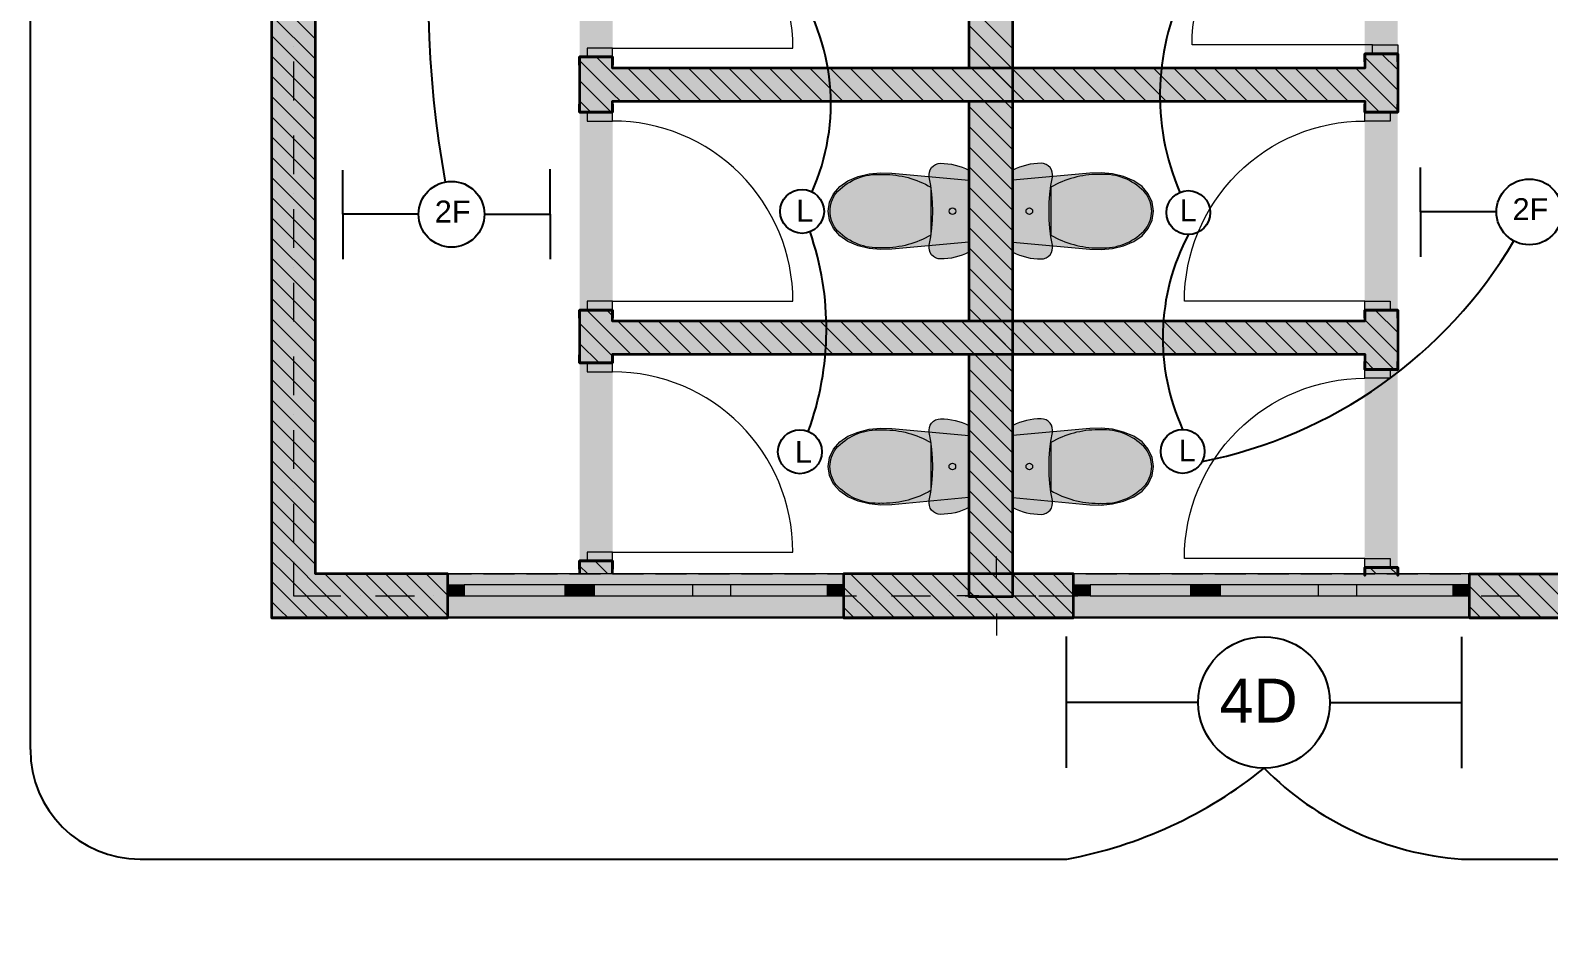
# Model space of a CAD drawing. Header units: inches. Extents: x 206002 to 410047, y 60394 to 83306.
# Drawn here: x 206002 to 212924, y 63865 to 68044 of the extents above; entities that cross this region are included whole.
import ezdxf

# ---------------------------------------------------------------- set-up
doc = ezdxf.new("R2010")
doc.units = ezdxf.units.IN
doc.header["$MEASUREMENT"] = 0
for name, color, linetype in [('LIGHTING', 1, 'Continuous'), ('PDF_Structural - Bearing', 7, 'Continuous'), ('PDF_Structural - Combined', 7, 'Continuous')]:
    doc.layers.add(name, color=color, linetype=linetype)
doc.styles.get("Standard").update_dxf_attribs({"font": 'arial.ttf'})

msp = doc.modelspace()

# ---------------------------------------------------------------- hatches: boundary and pattern name
at = {"layer": 'PDF_Structural - Combined', "true_color": 0xffffff, "transparency": 33554559}
for points in [[(210280.5, 67031.8), (210280.5, 67406.3), (210265.4, 67413.4), (210249.9, 67419.8), (210234.1, 67425), (210217.9, 67429.4), (210201.6, 67432.8), (210185.1, 67435.2), (210168.4, 67436.7), (210151.7, 67437.2), (210140.1, 67435.9), (210129.1, 67432.1), (210119.2, 67426), (210110.9, 67417.9), (210104.6, 67408), (210100.6, 67397.1), (210099.1, 67385.6), (210100.1, 67374), (210106.9, 67335.6), (210111.8, 67296.9), (210114.7, 67258), (210115.7, 67219.1), (210114.7, 67180.1), (210111.8, 67141.2), (210106.9, 67102.6), (210100.1, 67064.2), (210099.1, 67052.6), (210100.6, 67041.1), (210104.6, 67030.1), (210110.9, 67020.4), (210119.2, 67012.2), (210129.1, 67006.1), (210140.1, 67002.4), (210151.7, 67001.1), (210168.4, 67001.6), (210185.1, 67003), (210201.6, 67005.5), (210217.9, 67008.9), (210234.1, 67013.2), (210249.9, 67018.5), (210265.4, 67024.7)], [(210481, 67031.8), (210496.2, 67024.7), (210511.7, 67018.5), (210527.5, 67013.2), (210543.6, 67008.9), (210560, 67005.5), (210576.5, 67003), (210593.2, 67001.6), (210609.9, 67001.1), (210621.4, 67002.4), (210632.4, 67006.1), (210642.3, 67012.2), (210650.6, 67020.4), (210657, 67030.1), (210661, 67041.1), (210662.5, 67052.6), (210661.5, 67064.2), (210654.7, 67102.6), (210649.8, 67141.2), (210646.9, 67180.1), (210645.9, 67219.1), (210646.9, 67258), (210649.8, 67296.9), (210654.7, 67335.6), (210661.5, 67374), (210662.5, 67385.6), (210661, 67397.1), (210657, 67408), (210650.6, 67417.9), (210642.3, 67426), (210632.4, 67432.1), (210621.4, 67435.9), (210609.9, 67437.2), (210593.2, 67436.7), (210576.5, 67435.2), (210560, 67432.8), (210543.6, 67429.4), (210527.5, 67425), (210511.7, 67419.8), (210496.2, 67413.4), (210481, 67406.3)], [(209825.9, 67049.3), (209877.4, 67043.8), (209929.2, 67045.3), (210280.5, 67077.8), (210280.5, 67360.5), (209929.2, 67392.9), (209877.4, 67394.5), (209825.9, 67389), (209776, 67376.5), (209729, 67357.5), (209691.7, 67331.8), (209663.1, 67298.6), (209645.1, 67260.2), (209638.8, 67219.1), (209645.1, 67177.9), (209663.1, 67139.5), (209691.7, 67106.4), (209729, 67080.8), (209776, 67061.7)], [(210935.7, 67049.3), (210985.5, 67061.7), (211032.6, 67080.8), (211069.9, 67106.4), (211098.5, 67139.5), (211116.5, 67177.9), (211122.7, 67219.1), (211116.5, 67260.2), (211098.5, 67298.6), (211069.9, 67331.8), (211032.6, 67357.5), (210985.5, 67376.5), (210935.7, 67389), (210884.2, 67394.5), (210832.4, 67392.9), (210481, 67360.5), (210481, 67077.8), (210832.4, 67045.3), (210884.2, 67043.8)], [(210280.5, 65867.2), (210280.5, 66241.7), (210265.4, 66248.8), (210249.9, 66255), (210234.1, 66260.3), (210217.9, 66264.6), (210201.6, 66268), (210185.1, 66270.5), (210168.4, 66271.9), (210151.7, 66272.4), (210140.1, 66271.2), (210129.1, 66267.4), (210119.2, 66261.3), (210110.9, 66253.1), (210104.6, 66243.4), (210100.6, 66232.4), (210099.1, 66220.9), (210100.1, 66209.3), (210106.9, 66171), (210111.8, 66132.3), (210114.7, 66093.4), (210115.7, 66054.4), (210114.7, 66015.5), (210111.8, 65976.6), (210106.9, 65937.9), (210100.1, 65899.5), (210099.1, 65887.9), (210100.6, 65876.4), (210104.6, 65865.5), (210110.9, 65855.6), (210119.2, 65847.5), (210129.1, 65841.4), (210140.1, 65837.6), (210151.7, 65836.3), (210168.4, 65836.8), (210185.1, 65838.3), (210201.6, 65840.7), (210217.9, 65844.1), (210234.1, 65848.5), (210249.9, 65853.8), (210265.4, 65860.1)], [(210481, 65867.2), (210496.2, 65860.1), (210511.7, 65853.8), (210527.5, 65848.5), (210543.6, 65844.1), (210560, 65840.7), (210576.5, 65838.3), (210593.2, 65836.8), (210609.9, 65836.3), (210621.4, 65837.6), (210632.4, 65841.4), (210642.3, 65847.5), (210650.6, 65855.6), (210657, 65865.5), (210661, 65876.4), (210662.5, 65887.9), (210661.5, 65899.5), (210654.7, 65937.9), (210649.8, 65976.6), (210646.9, 66015.5), (210645.9, 66054.4), (210646.9, 66093.4), (210649.8, 66132.3), (210654.7, 66171), (210661.5, 66209.3), (210662.5, 66220.9), (210661, 66232.4), (210657, 66243.4), (210650.6, 66253.1), (210642.3, 66261.3), (210632.4, 66267.4), (210621.4, 66271.2), (210609.9, 66272.4), (210593.2, 66271.9), (210576.5, 66270.5), (210560, 66268), (210543.6, 66264.6), (210527.5, 66260.3), (210511.7, 66255), (210496.2, 66248.8), (210481, 66241.7)], [(209825.9, 65884.5), (209877.4, 65879), (209929.2, 65880.6), (210280.5, 65913.1), (210280.5, 66195.7), (209929.2, 66228.2), (209877.4, 66229.7), (209825.9, 66224.3), (209776, 66211.9), (209729, 66192.7), (209691.7, 66167.1), (209663.1, 66134), (209645.1, 66095.6), (209638.8, 66054.4), (209645.1, 66013.3), (209663.1, 65974.9), (209691.7, 65941.7), (209729, 65916), (209776, 65896.9)], [(210935.7, 65884.5), (210985.5, 65896.9), (211032.6, 65916), (211069.9, 65941.7), (211098.5, 65974.9), (211116.5, 66013.3), (211122.7, 66054.4), (211116.5, 66095.6), (211098.5, 66134), (211069.9, 66167.1), (211032.6, 66192.7), (210985.5, 66211.9), (210935.7, 66224.3), (210884.2, 66229.7), (210832.4, 66228.2), (210481, 66195.7), (210481, 65913.1), (210832.4, 65880.6), (210884.2, 65879)]]:
    msp.add_hatch(color=7, dxfattribs=at).paths.add_polyline_path(points)

# ---------------------------------------------------------------- linework, layer by layer
at = {"layer": 'LIGHTING'}
for p, q in [((206002.1, 64764.3), (206002.1, 68405.3)), ((212339.8, 67215.6), (212339.8, 67417.5)), ((207426.4, 67204.8), (207426.4, 67406.7)), ((208371.9, 67204.8), (208371.9, 67410)), ((212685.6, 67215.6), (212339.8, 67215.6)), ((212339.8, 67215.6), (212339.8, 67011.5)), ((207772.1, 67204.8), (207426.4, 67204.8)), ((207426.4, 67204.8), (207426.4, 67000.6)), ((208072.1, 67204.8), (208371.9, 67204.8)), ((208371.9, 67204.8), (208371.9, 67000.6)), ((210724.8, 65280.1), (210724.8, 64680.1)), ((212526.2, 65278.7), (212526.2, 64678.7)), ((211326.2, 64978.7), (210724.8, 64978.7)), ((211926.2, 64978.7), (212526.2, 64978.7)), ((206502.1, 64264.3), (210727, 64264.3)), ((212526.2, 64264.3), (214734.9, 64264.3))]:
    msp.add_line(p, q, dxfattribs=at)
for centre, radius in [((207922.1, 67204.8), 150), ((212835.6, 67215.6), 150), ((209520.3, 67218), 100), ((211281, 67212.8), 100), ((209510.2, 66122.1), 100), ((211255.2, 66123.5), 100), ((211626.2, 64978.7), 300)]:
    msp.add_circle(centre, radius, dxfattribs=at)
for centre, radius, start, end in [((212695.1, 68216.9), 4879.1, 154.79397, 190.21031), ((208668.4, 67708), 982.7, 335.76729, 35.19709), ((212275.5, 67746.8), 1124, 152.22043, 203.15382), ((208277.9, 66681.5), 1353.3, 339.8216, 19.12241), ((212174.5, 66641.8), 1010, 152.20266, 204.46165), ((210929.4, 68170.1), 2133.2, 281.20753, 329.36984), ((206502.1, 64764.3), 500, 180, 270), ((210353.8, 66257.2), 2027.5, 280.60551, 308.87183), ((212630.8, 65676), 1415.5, 224.79312, 265.76506)]:
    msp.add_arc(centre, radius, start, end, dxfattribs=at)
at = {"layer": 'PDF_Structural - Bearing', "lineweight": 18}
msp.add_lwpolyline([(271070.4, 74292.9), (240590.2, 74292.9), (240590.2, 81254.4), (237582.3, 81254.4), (237582.3, 74292.9), (207102.1, 74292.9), (207102.1, 65369.4), (216627.1, 65369.4), (216627.1, 63865.4), (261745.9, 63865.4), (261745.9, 65369.4), (271070.4, 65369.4)], close=True, dxfattribs=at)
at = {"layer": 'PDF_Structural - Bearing', "lineweight": 35}
for points in [[(207302.6, 71886.5), (207302.6, 72087), (207302.6, 72087), (207102.1, 72087), (207102.1, 65364.3), (207302.6, 65364.3), (207904.5, 65364.3)], [(207854.3, 65364.3), (207904.5, 65364.3), (207904.5, 65464.6), (207904.5, 65514.7), (207904.5, 65564.9), (207302.6, 65564.9), (207302.6, 71886.5), (207436.8, 71886.5), (207436.8, 72001.8), (207436.8, 71886.5), (207399.7, 71886.5), (207436.8, 71886.5)], [(210280.5, 66567.2), (210280.5, 65462.7), (210481, 65462.7), (210481, 68873.3), (212085.2, 68873.3), (212085.2, 68839.4), (212120.3, 68839.4), (212085.2, 68839.4), (212085.2, 68876.5), (212085.2, 68839.4)], [(210280.5, 68873.3), (210280.5, 67870.6)], [(208656.2, 67922.3), (208540.9, 67922.3), (208656.2, 67922.3), (208540.9, 67922.3), (208505.8, 67922.3), (208505.8, 67885.2), (208505.8, 67922.3), (208505.8, 67885.2)], [(208505.8, 67922.3), (208540.9, 67922.3), (208505.8, 67922.3), (208505.8, 67670.3), (208540.9, 67670.3), (208505.8, 67670.3)], [(212085.2, 67937), (212085.2, 67899.9), (212085.2, 67937), (212120.3, 67937), (212085.2, 67937), (212085.2, 67870.6), (210405.8, 67870.6), (208656.2, 67870.6), (208656.2, 67922.3), (208656.2, 67885.2), (208656.2, 67922.3), (208656.2, 67885.2)], [(212235.6, 67937), (212235.6, 67670.3), (212200.5, 67670.3), (212085.2, 67670.3), (212085.2, 67707.4)], [(212235.6, 67899.9), (212235.6, 67937), (212235.6, 67899.9), (212235.6, 67937), (212120.3, 67937), (212235.6, 67937), (212120.3, 67937), (212085.2, 67937), (212085.2, 67899.9)], [(208656.2, 67670.3), (208540.9, 67670.3), (208656.2, 67670.3), (208540.9, 67670.3), (208505.8, 67670.3), (208505.8, 67707.4), (208505.8, 67670.3), (208505.8, 67707.4)], [(208656.2, 67707.4), (208656.2, 67670.3), (208656.2, 67707.4), (208656.2, 67670.3), (208656.2, 67720.2), (210405.8, 67720.2), (212085.2, 67720.2), (212085.2, 67670.3), (212200.5, 67670.3), (212085.2, 67670.3), (212085.2, 67707.4), (212085.2, 67670.3)], [(210280.5, 67720.2), (210280.5, 66717.6)], [(212235.6, 67670.3), (212235.6, 67707.4)], [(208656.2, 66767.9), (208540.9, 66767.9), (208656.2, 66767.9), (208540.9, 66767.9), (208505.8, 66767.9), (208505.8, 66730.8), (208505.8, 66767.9), (208505.8, 66730.8)], [(208505.8, 66767.9), (208540.9, 66767.9), (208505.8, 66767.9), (208505.8, 66526.8), (208540.9, 66526.8), (208505.8, 66526.8)], [(212085.2, 66767.9), (212085.2, 66730.8), (212085.2, 66767.9), (212200.5, 66767.9), (212085.2, 66767.9), (212085.2, 66717.6), (210405.8, 66717.6), (208656.2, 66717.6), (208656.2, 66767.9), (208656.2, 66730.8), (208656.2, 66767.9), (208656.2, 66730.8)], [(212235.6, 66767.9), (212235.6, 66497.1), (212200.5, 66497.1), (212085.2, 66497.1), (212085.2, 66534.2)], [(212085.2, 66730.8), (212085.2, 66767.9), (212200.5, 66767.9), (212235.6, 66767.9), (212200.5, 66767.9), (212235.6, 66767.9), (212235.6, 66730.8), (212235.6, 66767.9), (212235.6, 66730.8)], [(208656.2, 66526.8), (208540.9, 66526.8), (208656.2, 66526.8), (208540.9, 66526.8), (208505.8, 66526.8), (208505.8, 66563.9), (208505.8, 66526.8), (208505.8, 66563.9)], [(208656.2, 66563.9), (208656.2, 66526.8), (208656.2, 66563.9), (208656.2, 66526.8), (208656.2, 66567.2), (210405.8, 66567.2), (212085.2, 66567.2), (212085.2, 66497.1), (212200.5, 66497.1), (212085.2, 66497.1), (212085.2, 66534.2), (212085.2, 66497.1)], [(212235.6, 66497.1), (212235.6, 66534.2)], [(208656.2, 65624.4), (208656.2, 65587.3), (208656.2, 65624.4), (208540.9, 65624.4), (208505.8, 65624.4), (208505.8, 65587.3), (208505.8, 65624.4), (208505.8, 65587.3)], [(208505.8, 65624.4), (208540.9, 65624.4), (208656.2, 65624.4), (208656.2, 65587.3)], [(208656.2, 65564.9), (208656.2, 65624.4), (208540.9, 65624.4), (208505.8, 65624.4), (208505.8, 65564.9)], [(210707.9, 65364.3), (210758, 65364.3), (210758, 65464.6), (210758, 65514.7), (210758, 65564.9), (209709.2, 65564.9), (209709.2, 65514.7), (209709.2, 65464.6), (209709.2, 65364.3), (209759.4, 65364.3)], [(212085.2, 65594.8), (212085.2, 65557.7), (212085.2, 65594.8), (212200.5, 65594.8), (212235.6, 65594.8), (212235.6, 65557.7), (212235.6, 65594.8), (212235.6, 65557.7)], [(212235.6, 65594.8), (212200.5, 65594.8), (212085.2, 65594.8), (212085.2, 65557.7)], [(212235.6, 65564.9), (212235.6, 65594.8), (212200.5, 65594.8), (212085.2, 65594.8), (212085.2, 65564.9)], [(212562.7, 65364.3), (212562.7, 65464.6), (212562.7, 65514.7), (212562.7, 65564.9), (213418.7, 65564.9), (214124.2, 65564.9), (214124.2, 65514.7), (214124.2, 65464.6), (214124.2, 65364.3), (214074.1, 65364.3)], [(209709.2, 65364.3), (210758, 65364.3)], [(212612.9, 65364.3), (212562.7, 65364.3), (213418.7, 65364.3), (214124.2, 65364.3)]]:
    msp.add_lwpolyline(points, dxfattribs=at)
at = {"layer": 'PDF_Structural - Bearing', "lineweight": 18}
for points in [[(208656.2, 67962.4), (209478.3, 67962.4, 0.414224), (208656.2, 68784.6)], [(212120.3, 67977.1), (211298.1, 67977.1, -0.414229), (212120.3, 68799.3)], [(208656.2, 66808), (209478.3, 66808, 0.414224), (208656.2, 67630.2)], [(212085.2, 66808), (211263, 66808, -0.414229), (212085.2, 67630.2)], [(208656.2, 65664.5), (209478.3, 65664.5, 0.414178), (208656.2, 66486.7)], [(212085.2, 65634.9), (211263, 65634.9, -0.414228), (212085.2, 66457)]]:
    msp.add_lwpolyline(points, format="xyb", dxfattribs=at)
at = {"layer": 'PDF_Structural - Bearing', "lineweight": 9}
for points in [[(207102.1, 68204.2), (207302.6, 68003.7)], [(207102.1, 68112), (207302.6, 67911.5)], [(210280.5, 68159.4), (210481, 67958.9)], [(210280.5, 68067.3), (210481, 67866.7)], [(207102.1, 68019.8), (207302.6, 67819.3)], [(210280.5, 67975), (210481, 67774.5)], [(207102.1, 67927.7), (207302.6, 67727.2)], [(208505.8, 67906.4), (208656.2, 67756), (208692, 67720.2)], [(208582.1, 67922.3), (208656.2, 67848.3), (208784.1, 67720.2)], [(212085.2, 67921.6), (212235.6, 67771.2)], [(212161.9, 67937), (212235.6, 67863.3)], [(207102.1, 67835.6), (207302.6, 67635)], [(208725.9, 67870.6), (208876.3, 67720.2)], [(208818.1, 67870.6), (208968.5, 67720.2)], [(208910.2, 67870.6), (209060.6, 67720.2)], [(209002.4, 67870.6), (209152.8, 67720.2)], [(209094.6, 67870.6), (209245, 67720.2)], [(209186.8, 67870.6), (209337.1, 67720.2)], [(209278.9, 67870.6), (209429.3, 67720.2)], [(209371.1, 67870.6), (209521.5, 67720.2)], [(209463.2, 67870.6), (209613.6, 67720.2)], [(209555.4, 67870.6), (209705.8, 67720.2)], [(209647.6, 67870.6), (209798, 67720.2)], [(209739.7, 67870.6), (209890.1, 67720.2)], [(209831.9, 67870.6), (209982.3, 67720.2)], [(209924.1, 67870.6), (210074.5, 67720.2)], [(210016.2, 67870.6), (210166.6, 67720.2)], [(210108.4, 67870.6), (210258.8, 67720.2)], [(210200.6, 67870.6), (210351, 67720.2)], [(210280.5, 67882.9), (210481, 67682.3)], [(210292.7, 67870.6), (210405.8, 67757.6), (210443.1, 67720.2)], [(210384.9, 67870.6), (210405.8, 67849.8), (210535.3, 67720.2)], [(210477.1, 67870.6), (210627.5, 67720.2)], [(210569.2, 67870.6), (210719.6, 67720.2)], [(210661.4, 67870.6), (210811.8, 67720.2)], [(210753.6, 67870.6), (210904, 67720.2)], [(210845.7, 67870.6), (210996.1, 67720.2)], [(210937.9, 67870.6), (211088.3, 67720.2)], [(211030.1, 67870.6), (211180.5, 67720.2)], [(211122.2, 67870.6), (211272.6, 67720.2)], [(211214.4, 67870.6), (211364.8, 67720.2)], [(211306.6, 67870.6), (211457, 67720.2)], [(211398.7, 67870.6), (211549.1, 67720.2)], [(211490.9, 67870.6), (211641.3, 67720.2)], [(211583.1, 67870.6), (211733.5, 67720.2)], [(211675.2, 67870.6), (211825.6, 67720.2)], [(211767.4, 67870.6), (211917.8, 67720.2)], [(211859.6, 67870.6), (212010, 67720.2)], [(211951.7, 67870.6), (212085.2, 67737.2), (212152.1, 67670.3)], [(212043.9, 67870.6), (212085.2, 67829.4), (212235.6, 67679)], [(208505.8, 67814.3), (208649.8, 67670.3)], [(210280.5, 67790.7), (210481, 67590.2)], [(207102.1, 67743.3), (207302.6, 67542.8)], [(208505.8, 67722.2), (208557.6, 67670.3)], [(210280.5, 67698.6), (210481, 67498.1)], [(207102.1, 67651.2), (207302.6, 67450.6)], [(207102.1, 67559), (207302.6, 67358.5)], [(210280.5, 67606.5), (210481, 67405.9)], [(210280.5, 67514.2), (210481, 67313.7)], [(207102.1, 67466.9), (207302.6, 67266.4)], [(210280.5, 67422.1), (210481, 67221.5)], [(207102.1, 67374.6), (207302.6, 67174.1)], [(207102.1, 67282.5), (207302.6, 67082)], [(210280.5, 67329.9), (210481, 67129.4)], [(210280.5, 67237.8), (210481, 67037.3)], [(207102.1, 67190.4), (207302.6, 66989.8)], [(210280.5, 67145.5), (210481, 66945)], [(207102.1, 67098.2), (207302.6, 66897.7)], [(207102.1, 67006), (207302.6, 66805.4)], [(210280.5, 67053.4), (210481, 66852.9)], [(210280.5, 66961.3), (210481, 66760.7)], [(207102.1, 66913.8), (207302.6, 66713.3)], [(210280.5, 66869.1), (210481, 66668.6)], [(207102.1, 66821.7), (207302.6, 66621.2)], [(207102.1, 66729.5), (207302.6, 66529)], [(208538.3, 66767.9), (208656.2, 66650.1), (208739, 66567.2)], [(208630.5, 66767.9), (208656.2, 66742.3)], [(210280.5, 66776.9), (210481, 66576.3)], [(212085.2, 66723.4), (212235.6, 66573)], [(212132.8, 66767.9), (212235.6, 66665.2)], [(212225, 66767.9), (212235.6, 66757.3)], [(208505.8, 66708.3), (208656.2, 66557.9)], [(208680.8, 66717.6), (208831.2, 66567.2)], [(208773, 66717.6), (208923.3, 66567.2)], [(208865.1, 66717.6), (209015.5, 66567.2)], [(208957.3, 66717.6), (209107.7, 66567.2)], [(209049.5, 66717.6), (209199.8, 66567.2)], [(209141.6, 66717.6), (209292, 66567.2)], [(209233.8, 66717.6), (209384.2, 66567.2)], [(209325.9, 66717.6), (209476.3, 66567.2)], [(209418.1, 66717.6), (209568.5, 66567.2)], [(209510.3, 66717.6), (209660.7, 66567.2)], [(209602.5, 66717.6), (209752.9, 66567.2)], [(209694.6, 66717.6), (209845, 66567.2)], [(209786.8, 66717.6), (209937.2, 66567.2)], [(209879, 66717.6), (210029.4, 66567.2)], [(209971.1, 66717.6), (210121.5, 66567.2)], [(210063.3, 66717.6), (210213.7, 66567.2)], [(210155.5, 66717.6), (210305.8, 66567.2)], [(210247.6, 66717.6), (210398, 66567.2)], [(210280.5, 66684.7), (210481, 66484.2)], [(210339.8, 66717.6), (210405.8, 66651.6), (210490.2, 66567.2)], [(210431.9, 66717.6), (210582.3, 66567.2)], [(210524.1, 66717.6), (210674.5, 66567.2)], [(210616.3, 66717.6), (210766.7, 66567.2)], [(210708.4, 66717.6), (210858.8, 66567.2)], [(210800.6, 66717.6), (210951, 66567.2)], [(210892.8, 66717.6), (211043.2, 66567.2)], [(210984.9, 66717.6), (211135.3, 66567.2)], [(211077.1, 66717.6), (211227.5, 66567.2)], [(211169.3, 66717.6), (211319.7, 66567.2)], [(211261.4, 66717.6), (211411.8, 66567.2)], [(211353.6, 66717.6), (211504, 66567.2)], [(211445.8, 66717.6), (211596.2, 66567.2)], [(211538, 66717.6), (211688.3, 66567.2)], [(211630.1, 66717.6), (211780.5, 66567.2)], [(211722.3, 66717.6), (211872.7, 66567.2)], [(211814.4, 66717.6), (211964.8, 66567.2)], [(211906.6, 66717.6), (212057, 66567.2)], [(211998.8, 66717.6), (212085.2, 66631.2), (212219.2, 66497.1)], [(207102.1, 66637.4), (207302.6, 66436.9)], [(208505.8, 66616.1), (208595.2, 66526.8)], [(210280.5, 66592.6), (210481, 66392.1)], [(207102.1, 66545.2), (207302.6, 66344.6)], [(212085.2, 66539), (212127.1, 66497.1)], [(207102.1, 66453), (207302.6, 66252.5)], [(210280.5, 66500.4), (210481, 66299.9)], [(210280.5, 66408.2), (210481, 66207.7)], [(207102.1, 66360.9), (207302.6, 66160.3)], [(210280.5, 66316.1), (210481, 66115.5)], [(207102.1, 66268.7), (207302.6, 66068.2)], [(207102.1, 66176.5), (207302.6, 65976)], [(210280.5, 66223.9), (210481, 66023.4)], [(210280.5, 66131.8), (210481, 65931.2)], [(207102.1, 66084.3), (207302.6, 65883.8)], [(210280.5, 66039.5), (210481, 65839)], [(207102.1, 65992.2), (207302.6, 65791.7)], [(207102.1, 65900.1), (207302.6, 65699.5)], [(210280.5, 65947.4), (210481, 65746.9)], [(210280.5, 65855.2), (210481, 65654.7)], [(207102.1, 65807.8), (207302.6, 65607.3)], [(210280.5, 65763.1), (210481, 65562.6)], [(207102.1, 65715.7), (207252.9, 65564.9), (207277.7, 65540)], [(207102.1, 65623.5), (207160.7, 65564.9), (207231.7, 65494)], [(208575.9, 65624.4), (208635.4, 65564.9)], [(210280.5, 65671), (210481, 65470.4)], [(207345, 65564.9), (207545.6, 65364.3)], [(207437.2, 65564.9), (207637.7, 65364.3)], [(207529.4, 65564.9), (207729.9, 65364.3)], [(207621.5, 65564.9), (207822.1, 65364.3)], [(207713.7, 65564.9), (207904.5, 65374.1)], [(207805.9, 65564.9), (207904.5, 65466.3)], [(207898, 65564.9), (207904.5, 65558.5)], [(208505.8, 65602.3), (208543.2, 65564.9)], [(209741.4, 65564.9), (209941.9, 65364.3)], [(209833.5, 65564.9), (210034.1, 65364.3)], [(209925.7, 65564.9), (210126.2, 65364.3)], [(210017.9, 65564.9), (210218.4, 65364.3)], [(210110, 65564.9), (210310.6, 65364.3)], [(210202.2, 65564.9), (210402.7, 65364.3)], [(210280.5, 65578.7), (210396.5, 65462.7)], [(210294.4, 65564.9), (210494.9, 65364.3)], [(210386.5, 65564.9), (210587, 65364.3)], [(210478.7, 65564.9), (210679.2, 65364.3)], [(210570.9, 65564.9), (210758, 65377.8)], [(210663, 65564.9), (210758, 65469.9)], [(210755.2, 65564.9), (210758, 65562.1)], [(212107.8, 65594.8), (212137.7, 65564.9)], [(212200, 65594.8), (212229.9, 65564.9)], [(212598.5, 65564.9), (212799, 65364.3)], [(212690.7, 65564.9), (212891.2, 65364.3)], [(212782.9, 65564.9), (212983.4, 65364.3)], [(212875, 65564.9), (213075.6, 65364.3)], [(207185.6, 65447.9), (207102.1, 65531.4)], [(207361.2, 65364.3), (207302.6, 65423), (207231.7, 65494)], [(207453.4, 65364.3), (207302.6, 65515.1), (207277.7, 65540)], [(209709.2, 65504.8), (209849.7, 65364.3)], [(210280.5, 65486.6), (210304.4, 65462.7)], [(212562.7, 65508.5), (212706.9, 65364.3)], [(207176.9, 65364.3), (207139.5, 65401.7), (207102.1, 65439.1)], [(207269.1, 65364.3), (207185.6, 65447.8)], [(209709.2, 65412.7), (209757.6, 65364.3)], [(212562.7, 65416.4), (212614.7, 65364.3)]]:
    msp.add_lwpolyline(points, dxfattribs=at)
at = {"layer": 'PDF_Structural - Bearing', "lineweight": 18}
for points in [[(207102.1, 68036.1), (207102.1, 67894.6)], [(207302.6, 68036.1), (207302.6, 67894.6)], [(207102.1, 67840), (207102.1, 67698.5)], [(207302.6, 67840), (207302.6, 67698.5)], [(207102.1, 67643.8), (207102.1, 67502.4)], [(207302.6, 67643.8), (207302.6, 67502.4)], [(207102.1, 67447.7), (207102.1, 67306.3)], [(207302.6, 67447.7), (207302.6, 67306.3)], [(207102.1, 67251.6), (207102.1, 67110.1)], [(207302.6, 67251.6), (207302.6, 67110.1)], [(207102.1, 67055.5), (207102.1, 66914)], [(207302.6, 67055.5), (207302.6, 66914)], [(207102.1, 66859.4), (207102.1, 66717.9)], [(207302.6, 66859.4), (207302.6, 66717.9)], [(207102.1, 66663.3), (207102.1, 66521.8)], [(207302.6, 66663.3), (207302.6, 66521.8)], [(207102.1, 66467.2), (207102.1, 66325.6)], [(207302.6, 66467.2), (207302.6, 66325.6)], [(207102.1, 66270.9), (207102.1, 66129.5)], [(207302.6, 66270.9), (207302.6, 66129.5)], [(207102.1, 66074.8), (207102.1, 65933.3)], [(207302.6, 66074.8), (207302.6, 65933.3)], [(207102.1, 65878.7), (207102.1, 65737.2)], [(207302.6, 65878.7), (207302.6, 65737.2)], [(207102.1, 65682.6), (207102.1, 65541.1)], [(207302.6, 65682.6), (207302.6, 65564.9), (207424.4, 65564.9)], [(207479.1, 65564.9), (207620.6, 65564.9)], [(207675.2, 65564.9), (207816.7, 65564.9)], [(207871.3, 65564.9), (208012.8, 65564.9)], [(208067.5, 65564.9), (208208.9, 65564.9)], [(208263.6, 65564.9), (208405.1, 65564.9)], [(208459.7, 65564.9), (208601.2, 65564.9)], [(208655.8, 65564.9), (208797.3, 65564.9)], [(208852, 65564.9), (208993.4, 65564.9)], [(209048.1, 65564.9), (209189.6, 65564.9)], [(209244.2, 65564.9), (209385.7, 65564.9)], [(209440.3, 65564.9), (209581.8, 65564.9)], [(209636.5, 65564.9), (209778, 65564.9)], [(209832.6, 65564.9), (209974.1, 65564.9)], [(210028.7, 65564.9), (210170.2, 65564.9)], [(210224.9, 65564.9), (210366.3, 65564.9)], [(210421, 65564.9), (210562.5, 65564.9)], [(210617.1, 65564.9), (210758.6, 65564.9)], [(210813.2, 65564.9), (210954.7, 65564.9)], [(211009.4, 65564.9), (211150.9, 65564.9)], [(211205.5, 65564.9), (211347, 65564.9)], [(211401.6, 65564.9), (211543.1, 65564.9)], [(211597.7, 65564.9), (211739.2, 65564.9)], [(211793.9, 65564.9), (211935.4, 65564.9)], [(211990, 65564.9), (212131.5, 65564.9)], [(212186.1, 65564.9), (212327.6, 65564.9)], [(212382.3, 65564.9), (212523.7, 65564.9)], [(212578.4, 65564.9), (212719.9, 65564.9)], [(212774.5, 65564.9), (212916, 65564.9)], [(207102.1, 65486.5), (207102.1, 65364.3), (207226.1, 65364.3)], [(207280.7, 65364.3), (207422.2, 65364.3)], [(207476.9, 65364.3), (207618.4, 65364.3)], [(207673, 65364.3), (207814.5, 65364.3)], [(207869.1, 65364.3), (208010.6, 65364.3)], [(208065.2, 65364.3), (208206.7, 65364.3)], [(208261.4, 65364.3), (208402.9, 65364.3)], [(208457.5, 65364.3), (208599, 65364.3)], [(208653.6, 65364.3), (208795.1, 65364.3)], [(208849.8, 65364.3), (208991.2, 65364.3)], [(209045.9, 65364.3), (209187.4, 65364.3)], [(209242, 65364.3), (209383.5, 65364.3)], [(209438.1, 65364.3), (209579.6, 65364.3)], [(209634.3, 65364.3), (209775.8, 65364.3)], [(209830.4, 65364.3), (209971.9, 65364.3)], [(210026.5, 65364.3), (210168, 65364.3)], [(210222.7, 65364.3), (210364.1, 65364.3)], [(210418.8, 65364.3), (210560.3, 65364.3)], [(210614.9, 65364.3), (210756.4, 65364.3)], [(210811, 65364.3), (210952.5, 65364.3)], [(211007.2, 65364.3), (211148.6, 65364.3)], [(211203.3, 65364.3), (211344.8, 65364.3)], [(211399.4, 65364.3), (211540.9, 65364.3)], [(211595.5, 65364.3), (211737, 65364.3)], [(211791.7, 65364.3), (211933.2, 65364.3)], [(211987.8, 65364.3), (212129.3, 65364.3)], [(212183.9, 65364.3), (212325.4, 65364.3)], [(212380.1, 65364.3), (212521.5, 65364.3)], [(212576.2, 65364.3), (212717.7, 65364.3)], [(212772.4, 65364.3), (212913.8, 65364.3)]]:
    msp.add_lwpolyline(points, dxfattribs=at)
at = {"layer": 'PDF_Structural - Bearing', "lineweight": 20}
for points in [[(207202.3, 67971.6), (207202.3, 67971.6)], [(207202.3, 67900.9), (207202.3, 67724.1)], [(207202.3, 67635.6), (207202.3, 67635.6)], [(207202.3, 67564.8), (207202.3, 67388)], [(207202.3, 67299.5), (207202.3, 67299.5)], [(207202.3, 67228.9), (207202.3, 67052)], [(207202.3, 66963.6), (207202.3, 66963.6)], [(207202.3, 66892.8), (207202.3, 66716)], [(207202.3, 66627.6), (207202.3, 66627.6)], [(207202.3, 66556.8), (207202.3, 66379.9)], [(207202.3, 66291.5), (207202.3, 66291.5)], [(207202.3, 66220.8), (207202.3, 66043.9)], [(207202.3, 65955.5), (207202.3, 65955.5)], [(207202.3, 65884.7), (207202.3, 65707.9)], [(207202.3, 65619.4), (207202.3, 65464.6), (207416.7, 65464.6)], [(207505.2, 65464.6), (207505.2, 65464.6)], [(207575.9, 65464.6), (207752.7, 65464.6)], [(207841.2, 65464.6), (207841.2, 65464.6)], [(207911.9, 65464.6), (208088.8, 65464.6)], [(208177.2, 65464.6), (208177.2, 65464.6)], [(208247.9, 65464.6), (208424.8, 65464.6)], [(208513.2, 65464.6), (208513.2, 65464.6)], [(208584, 65464.6), (208760.8, 65464.6)], [(208849.3, 65464.6), (208849.3, 65464.6)], [(208920, 65464.6), (209096.8, 65464.6)], [(209185.3, 65464.6), (209185.3, 65464.6)], [(209256, 65464.6), (209432.9, 65464.6)], [(209521.3, 65464.6), (209521.3, 65464.6)], [(209592, 65464.6), (209768.9, 65464.6)], [(209857.3, 65464.6), (209857.3, 65464.6)], [(209928.1, 65464.6), (210104.9, 65464.6)], [(210193.3, 65464.6), (210193.3, 65464.6)], [(210264.1, 65464.6), (210440.9, 65464.6)], [(210529.4, 65464.6), (210529.4, 65464.6)], [(210600.1, 65464.6), (210777, 65464.6)], [(210865.4, 65464.6), (210865.4, 65464.6)], [(210936.1, 65464.6), (211113, 65464.6)], [(211201.4, 65464.6), (211201.4, 65464.6)], [(211272.2, 65464.6), (211449, 65464.6)], [(211537.4, 65464.6), (211537.4, 65464.6)], [(211608.2, 65464.6), (211785, 65464.6)], [(211873.5, 65464.6), (211873.5, 65464.6)], [(211944.2, 65464.6), (212121.1, 65464.6)], [(212209.5, 65464.6), (212209.5, 65464.6)], [(212280.2, 65464.6), (212457.1, 65464.6)], [(212545.5, 65464.6), (212545.5, 65464.6)], [(212616.3, 65464.6), (212793.1, 65464.6)], [(212881.5, 65464.6), (212881.5, 65464.6)]]:
    msp.add_lwpolyline(points, dxfattribs=at)
for points in [[(212120.3, 67937), (212120.3, 67977.1), (212235.6, 67977.1), (212235.6, 67937)], [(208656.2, 67922.3), (208656.2, 67962.4), (208540.9, 67962.4), (208540.9, 67922.3)], [(208540.9, 67670.3), (208540.9, 67630.2), (208656.2, 67630.2), (208656.2, 67670.3)], [(212200.5, 67670.3), (212200.5, 67630.2), (212085.2, 67630.2), (212085.2, 67670.3)], [(208656.2, 66767.9), (208656.2, 66808), (208540.9, 66808), (208540.9, 66767.9)], [(212085.2, 66767.9), (212085.2, 66808), (212200.5, 66808), (212200.5, 66767.9)], [(208540.9, 66526.8), (208540.9, 66486.7), (208656.2, 66486.7), (208656.2, 66526.8)], [(212200.5, 66497.1), (212200.5, 66457), (212085.2, 66457), (212085.2, 66497.1)], [(208656.2, 65624.4), (208656.2, 65664.5), (208540.9, 65664.5), (208540.9, 65624.4)], [(212085.2, 65594.8), (212085.2, 65634.9), (212200.5, 65634.9), (212200.5, 65594.8)]]:
    msp.add_lwpolyline(points, close=True, dxfattribs=at)
at = {"layer": 'PDF_Structural - Bearing', "lineweight": 35}
for points in [[(212235.6, 67707.4), (212235.6, 67670.3), (212200.5, 67670.3), (212235.6, 67670.3)], [(212235.6, 66534.2), (212235.6, 66497.1), (212200.5, 66497.1), (212235.6, 66497.1)]]:
    msp.add_lwpolyline(points, close=True, dxfattribs=at)
at = {"layer": 'PDF_Structural - Bearing', "lineweight": 0}
for points in [[(210405.8, 65544.8), (210405.8, 65645.1)], [(210325.5, 65464.6), (210225.3, 65464.6)], [(210405.8, 65464.6), (210405.8, 65464.6)], [(210486, 65464.6), (210586.2, 65464.6)], [(210405.8, 65384.4), (210405.8, 65284.1)]]:
    msp.add_lwpolyline(points, dxfattribs=at)
at = {"layer": 'PDF_Structural - Bearing', "lineweight": 13}
for points in [[(209709.2, 65564.9), (207904.5, 65564.9), (207904.5, 65514.7), (207904.5, 65464.6), (207904.5, 65514.7), (207979.7, 65514.7), (207979.7, 65464.6), (207904.5, 65464.6), (207904.5, 65364.3), (209709.2, 65364.3), (209709.2, 65464.6), (209709.2, 65514.7)], [(212562.7, 65564.9), (210758, 65564.9), (210758, 65514.7), (210758, 65464.6), (210758, 65514.7), (210833.2, 65514.7), (210833.2, 65464.6), (210758, 65464.6), (210758, 65364.3), (212562.7, 65364.3), (212562.7, 65464.6), (212562.7, 65514.7)], [(208506.1, 65514.7), (208437.9, 65514.7), (208437.9, 65464.6), (208506.1, 65464.6), (208574.2, 65464.6), (208574.2, 65514.7)], [(209107.6, 65514.7), (209019.9, 65514.7), (209019.9, 65464.6), (209107.6, 65464.6), (209195.4, 65464.6), (209195.4, 65514.7)], [(209709.2, 65514.7), (209634, 65514.7), (209634, 65464.6), (209709.2, 65464.6)], [(211359.6, 65514.7), (211291.4, 65514.7), (211291.4, 65464.6), (211359.6, 65464.6), (211427.8, 65464.6), (211427.8, 65514.7)], [(211961.2, 65514.7), (211873.4, 65514.7), (211873.4, 65464.6), (211961.2, 65464.6), (212048.9, 65464.6), (212048.9, 65514.7)], [(212562.7, 65514.7), (212487.6, 65514.7), (212487.6, 65464.6), (212562.7, 65464.6)]]:
    msp.add_lwpolyline(points, close=True, dxfattribs=at)
for points in [[(208437.9, 65514.7), (207979.7, 65514.7)], [(209019.9, 65514.7), (208574.2, 65514.7)], [(209634, 65514.7), (209195.4, 65514.7)], [(211291.4, 65514.7), (210833.2, 65514.7)], [(211873.4, 65514.7), (211427.8, 65514.7)], [(212487.6, 65514.7), (212048.9, 65514.7)], [(207979.7, 65464.6), (208437.9, 65464.6)], [(208574.2, 65464.6), (209019.9, 65464.6)], [(209195.4, 65464.6), (209634, 65464.6)], [(210833.2, 65464.6), (211291.4, 65464.6)], [(211427.8, 65464.6), (211873.4, 65464.6)], [(212048.9, 65464.6), (212487.6, 65464.6)], [(207904.5, 65364.3), (207854.3, 65364.3)], [(209709.2, 65364.3), (209759.4, 65364.3)], [(210758, 65364.3), (210707.9, 65364.3)], [(212562.7, 65364.3), (212612.9, 65364.3)]]:
    msp.add_lwpolyline(points, dxfattribs=at)
at = {"layer": 'PDF_Structural - Bearing', "color": 7, "lineweight": 0, "true_color": 0xffffff, "transparency": 33554559}
for points in [[(207302.6, 65564.9), (207102.1, 65564.9), (207302.6, 71886.5), (207102.1, 71886.5)], [(210280.5, 68873.3), (210481, 68873.3), (210280.5, 65462.7), (210481, 65462.7)], [(208656.2, 67922.3), (208505.8, 67922.3), (208656.2, 68824.7), (208505.8, 68824.7)], [(212235.6, 67937), (212085.2, 67937), (212235.6, 68839.4), (212085.2, 68839.4)], [(212120.3, 67937), (212235.6, 67937), (212120.3, 67977.1), (212235.6, 67977.1)], [(208656.2, 67922.3), (208656.2, 67670.3), (208505.8, 67922.3), (208505.8, 67670.3)], [(208656.2, 67922.3), (208656.2, 67962.4), (208540.9, 67922.3), (208540.9, 67962.4)], [(212235.6, 67937), (212235.6, 67670.3), (212085.2, 67937), (212085.2, 67670.3)], [(210405.8, 67870.6), (210405.8, 67720.2), (208656.2, 67870.6), (208656.2, 67720.2)], [(210405.8, 67720.2), (210405.8, 67870.6), (212085.2, 67720.2), (212085.2, 67870.6)], [(208656.2, 66767.9), (208505.8, 66767.9), (208656.2, 67670.3), (208505.8, 67670.3)], [(208540.9, 67670.3), (208540.9, 67630.2), (208656.2, 67670.3), (208656.2, 67630.2)], [(212085.2, 66767.9), (212085.2, 67670.3), (212235.6, 66767.9), (212235.6, 67670.3)], [(212200.5, 67670.3), (212085.2, 67670.3), (212200.5, 67630.2), (212085.2, 67630.2)], [(208656.2, 66767.9), (208656.2, 66808), (208540.9, 66767.9), (208540.9, 66808)], [(212085.2, 66767.9), (212200.5, 66767.9), (212085.2, 66808), (212200.5, 66808)], [(208656.2, 66767.9), (208656.2, 66526.8), (208505.8, 66767.9), (208505.8, 66526.8)], [(212085.2, 66767.9), (212235.6, 66767.9), (212085.2, 66497.1), (212235.6, 66497.1)], [(210405.8, 66717.6), (210405.8, 66567.2), (208656.2, 66717.6), (208656.2, 66567.2)], [(210405.8, 66567.2), (210405.8, 66717.6), (212085.2, 66567.2), (212085.2, 66717.6)], [(208656.2, 65624.4), (208505.8, 65624.4), (208656.2, 66526.8), (208505.8, 66526.8)], [(208540.9, 66526.8), (208540.9, 66486.7), (208656.2, 66526.8), (208656.2, 66486.7)], [(212085.2, 65594.8), (212085.2, 66497.1), (212235.6, 65594.8), (212235.6, 66497.1)], [(212200.5, 66497.1), (212085.2, 66497.1), (212200.5, 66457), (212085.2, 66457)], [(208656.2, 65624.4), (208656.2, 65564.9), (208505.8, 65624.4), (208505.8, 65564.9)], [(208656.2, 65624.4), (208656.2, 65664.5), (208540.9, 65624.4), (208540.9, 65664.5)], [(212085.2, 65594.8), (212200.5, 65594.8), (212085.2, 65634.9), (212200.5, 65634.9)], [(207302.6, 65364.3), (207102.1, 65364.3), (207302.6, 65564.9)], [(207102.1, 65564.9), (207302.6, 65564.9), (207102.1, 65364.3)], [(207302.6, 65564.9), (207904.5, 65564.9), (207302.6, 65364.3), (207904.5, 65364.3)], [(209709.2, 65364.3), (207904.5, 65364.3), (209709.2, 65564.9), (207904.5, 65564.9)], [(210758, 65364.3), (209709.2, 65364.3), (210758, 65564.9), (209709.2, 65564.9)], [(212562.7, 65364.3), (210758, 65364.3), (212562.7, 65564.9), (210758, 65564.9)], [(212085.2, 65594.8), (212235.6, 65594.8), (212085.2, 65564.9), (212235.6, 65564.9)], [(213418.7, 65364.3), (212562.7, 65364.3), (213418.7, 65564.9), (212562.7, 65564.9)], [(207904.5, 65464.6), (207979.7, 65464.6), (207904.5, 65514.7), (207979.7, 65514.7)], [(207979.7, 65464.6), (208437.9, 65464.6), (207979.7, 65514.7), (208437.9, 65514.7)], [(208506.1, 65514.7), (208437.9, 65514.7), (208506.1, 65464.6), (208437.9, 65464.6)], [(208506.1, 65464.6), (208574.2, 65464.6), (208506.1, 65514.7), (208574.2, 65514.7)], [(208574.2, 65464.6), (209019.9, 65464.6), (208574.2, 65514.7), (209019.9, 65514.7)], [(209107.6, 65514.7), (209019.9, 65514.7), (209107.6, 65464.6), (209019.9, 65464.6)], [(209107.6, 65464.6), (209195.4, 65464.6), (209107.6, 65514.7), (209195.4, 65514.7)], [(209195.4, 65464.6), (209634, 65464.6), (209195.4, 65514.7), (209634, 65514.7)], [(209709.2, 65514.7), (209634, 65514.7), (209709.2, 65464.6), (209634, 65464.6)], [(210758, 65464.6), (210833.2, 65464.6), (210758, 65514.7), (210833.2, 65514.7)], [(210833.2, 65464.6), (211291.4, 65464.6), (210833.2, 65514.7), (211291.4, 65514.7)], [(211359.6, 65514.7), (211291.4, 65514.7), (211359.6, 65464.6), (211291.4, 65464.6)], [(211359.6, 65464.6), (211427.8, 65464.6), (211359.6, 65514.7), (211427.8, 65514.7)], [(211427.8, 65464.6), (211873.4, 65464.6), (211427.8, 65514.7), (211873.4, 65514.7)], [(211961.2, 65514.7), (211873.4, 65514.7), (211961.2, 65464.6), (211873.4, 65464.6)], [(211961.2, 65464.6), (212048.9, 65464.6), (211961.2, 65514.7), (212048.9, 65514.7)], [(212048.9, 65464.6), (212487.6, 65464.6), (212048.9, 65514.7), (212487.6, 65514.7)], [(212562.7, 65514.7), (212487.6, 65514.7), (212562.7, 65464.6), (212487.6, 65464.6)]]:
    msp.add_solid(points, dxfattribs=at)
at = {"layer": 'PDF_Structural - Combined', "lineweight": 9}
for points in [[(210280.5, 67031.8), (210265.4, 67024.7), (210249.9, 67018.5), (210234.1, 67013.2), (210217.9, 67008.9), (210201.6, 67005.5), (210185.1, 67003), (210168.4, 67001.6), (210151.7, 67001.1), (210140.1, 67002.4), (210129.1, 67006.1), (210119.2, 67012.2), (210110.9, 67020.4), (210104.6, 67030.1), (210100.6, 67041.1), (210099.1, 67052.6), (210100.1, 67064.2), (210106.9, 67102.6), (210111.8, 67141.2), (210114.7, 67180.1), (210115.7, 67219.1), (210114.7, 67258), (210111.8, 67296.9), (210106.9, 67335.6), (210100.1, 67374), (210099.1, 67385.6), (210100.6, 67397.1), (210104.6, 67408), (210110.9, 67417.9), (210119.2, 67426), (210129.1, 67432.1), (210140.1, 67435.9), (210151.7, 67437.2), (210168.4, 67436.7), (210185.1, 67435.2), (210201.6, 67432.8), (210217.9, 67429.4), (210234.1, 67425), (210249.9, 67419.8), (210265.4, 67413.4), (210280.5, 67406.3)], [(210481, 67031.8), (210496.2, 67024.7), (210511.7, 67018.5), (210527.5, 67013.2), (210543.6, 67008.9), (210560, 67005.5), (210576.5, 67003), (210593.2, 67001.6), (210609.9, 67001.1), (210621.4, 67002.4), (210632.4, 67006.1), (210642.3, 67012.2), (210650.6, 67020.4), (210657, 67030.1), (210661, 67041.1), (210662.5, 67052.6), (210661.5, 67064.2), (210654.7, 67102.6), (210649.8, 67141.2), (210646.9, 67180.1), (210645.9, 67219.1), (210646.9, 67258), (210649.8, 67296.9), (210654.7, 67335.6), (210661.5, 67374), (210662.5, 67385.6), (210661, 67397.1), (210657, 67408), (210650.6, 67417.9), (210642.3, 67426), (210632.4, 67432.1), (210621.4, 67435.9), (210609.9, 67437.2), (210593.2, 67436.7), (210576.5, 67435.2), (210560, 67432.8), (210543.6, 67429.4), (210527.5, 67425), (210511.7, 67419.8), (210496.2, 67413.4), (210481, 67406.3)], [(209825.9, 67049.3), (209776, 67061.7), (209729, 67080.8), (209691.7, 67106.4), (209663.1, 67139.5), (209645.1, 67177.9), (209638.8, 67219.1), (209645.1, 67260.2), (209663.1, 67298.6), (209691.7, 67331.8), (209729, 67357.5), (209776, 67376.5), (209825.9, 67389), (209877.4, 67394.5), (209929.2, 67392.9), (210280.5, 67360.5), (210280.5, 67077.8), (209929.2, 67045.3), (209877.4, 67043.8)], [(210935.7, 67049.3), (210985.5, 67061.7), (211032.6, 67080.8), (211069.9, 67106.4), (211098.5, 67139.5), (211116.5, 67177.9), (211122.7, 67219.1), (211116.5, 67260.2), (211098.5, 67298.6), (211069.9, 67331.8), (211032.6, 67357.5), (210985.5, 67376.5), (210935.7, 67389), (210884.2, 67394.5), (210832.4, 67392.9), (210481, 67360.5), (210481, 67077.8), (210832.4, 67045.3), (210884.2, 67043.8)], [(210280.5, 65867.2), (210265.4, 65860.1), (210249.9, 65853.8), (210234.1, 65848.5), (210217.9, 65844.1), (210201.6, 65840.7), (210185.1, 65838.3), (210168.4, 65836.8), (210151.7, 65836.3), (210140.1, 65837.6), (210129.1, 65841.4), (210119.2, 65847.5), (210110.9, 65855.6), (210104.6, 65865.5), (210100.6, 65876.4), (210099.1, 65887.9), (210100.1, 65899.5), (210106.9, 65937.9), (210111.8, 65976.6), (210114.7, 66015.5), (210115.7, 66054.4), (210114.7, 66093.4), (210111.8, 66132.3), (210106.9, 66170.9), (210100.1, 66209.3), (210099.1, 66220.9), (210100.6, 66232.4), (210104.6, 66243.4), (210110.9, 66253.1), (210119.2, 66261.3), (210129.1, 66267.4), (210140.1, 66271.2), (210151.7, 66272.4), (210168.4, 66271.9), (210185.1, 66270.5), (210201.6, 66268), (210217.9, 66264.6), (210234.1, 66260.3), (210249.9, 66255), (210265.4, 66248.8), (210280.5, 66241.7)], [(210481, 65867.2), (210496.2, 65860.1), (210511.7, 65853.8), (210527.5, 65848.5), (210543.6, 65844.1), (210560, 65840.7), (210576.5, 65838.3), (210593.2, 65836.8), (210609.9, 65836.3), (210621.4, 65837.6), (210632.4, 65841.4), (210642.3, 65847.5), (210650.6, 65855.6), (210657, 65865.5), (210661, 65876.4), (210662.5, 65887.9), (210661.5, 65899.5), (210654.7, 65937.9), (210649.8, 65976.6), (210646.9, 66015.5), (210645.9, 66054.4), (210646.9, 66093.4), (210649.8, 66132.3), (210654.7, 66170.9), (210661.5, 66209.3), (210662.5, 66220.9), (210661, 66232.4), (210657, 66243.4), (210650.6, 66253.1), (210642.3, 66261.3), (210632.4, 66267.4), (210621.4, 66271.2), (210609.9, 66272.4), (210593.2, 66271.9), (210576.5, 66270.5), (210560, 66268), (210543.6, 66264.6), (210527.5, 66260.3), (210511.7, 66255), (210496.2, 66248.8), (210481, 66241.7)], [(209825.9, 65884.5), (209776, 65896.9), (209729, 65916), (209691.7, 65941.7), (209663.1, 65974.9), (209645.1, 66013.3), (209638.8, 66054.4), (209645.1, 66095.6), (209663.1, 66134), (209691.7, 66167.1), (209729, 66192.7), (209776, 66211.9), (209825.9, 66224.3), (209877.4, 66229.7), (209929.2, 66228.2), (210280.5, 66195.7), (210280.5, 65913.1), (209929.2, 65880.6), (209877.4, 65879)], [(210935.7, 65884.5), (210985.5, 65896.9), (211032.6, 65916), (211069.9, 65941.7), (211098.5, 65974.9), (211116.5, 66013.3), (211122.7, 66054.4), (211116.5, 66095.6), (211098.5, 66134), (211069.9, 66167.1), (211032.6, 66192.7), (210985.5, 66211.9), (210935.7, 66224.3), (210884.2, 66229.7), (210832.4, 66228.2), (210481, 66195.7), (210481, 65913.1), (210832.4, 65880.6), (210884.2, 65879)]]:
    msp.add_lwpolyline(points, close=True, dxfattribs=at)
for points in [[(209881.4, 67386.6, -0.005946), (209891.5, 67386.8, -0.133048), (210107, 67328.3), (210107, 67219.1), (210107, 67109.8, -0.133018), (209891.5, 67051.6, -0.005947), (209881.4, 67051.7, -0.014059), (209867.1, 67051.3, -0.214225), (209674.4, 67137.9, -0.158164), (209647.5, 67219.2, -0.158976), (209674.4, 67300.4, -0.214374), (209867.1, 67387, -0.014302)], [(210894.4, 67387, 0.014156), (210880, 67386.6, 0.005264), (210870, 67386.7, 0.133015), (210654.5, 67328.3), (210654.5, 67219.1), (210654.5, 67109.9, 0.133102), (210870, 67051.5, 0.006006), (210880, 67051.7, 0.014002), (210894.4, 67051.3, 0.214281), (211087.2, 67137.9, 0.157335), (211114, 67219.2, 0.157324), (211087.2, 67300.4, 0.21428)], [(209881.4, 66221.9, -0.006006), (209891.4, 66222, -0.133135), (210107, 66163.7), (210107, 66054.4), (210107, 65945.2, -0.133104), (209891.4, 65886.8, -0.006006), (209881.4, 65886.9, -0.014155), (209867.1, 65886.5, -0.214278), (209674.3, 65973.1, -0.158106), (209647.4, 66054.4, -0.157308), (209674.3, 66135.7, -0.214281), (209867.1, 66222.3, -0.014007)], [(210894.4, 66222.3, 0.0143), (210880, 66221.9, 0.005212), (210869.9, 66222, 0.133016), (210654.5, 66163.7), (210654.5, 66054.4), (210654.4, 65945.2, 0.133014), (210869.9, 65886.8, 0.005947), (210880, 65886.9, 0.014295), (210894.4, 65886.5, 0.214521), (211087.1, 65973.1, 0.158105), (211114, 66054.4, 0.159003), (211087.1, 66135.7, 0.214376)]]:
    msp.add_lwpolyline(points, format="xyb", close=True, dxfattribs=at)
for centre in [(210205.4, 67219.1), (210556.2, 67219.1), (210205.3, 66054.4), (210556.2, 66054.4)]:
    msp.add_circle(centre, 15, dxfattribs=at)

# ---------------------------------------------------------------- texts
at = {"layer": 'LIGHTING', "attachment_point": 1}
for s, insert, char_height in [('2F', (212759.2, 67278.2), 100), ('2F', (207845.7, 67267.4), 100), ('L', (209493.9, 67271.3), 100), ('L', (211241.8, 67272.4), 100), ('L', (209487.4, 66171.8), 100), ('L', (211237.3, 66177.6), 100), ('4D', (211422.8, 65087.4), 200)]:
    msp.add_mtext_dynamic_manual_height_columns(s, width=175.49, gutter_width=1, heights=[0], dxfattribs=dict(at, insert=insert, char_height=char_height))

doc.saveas('drawing.dxf')
